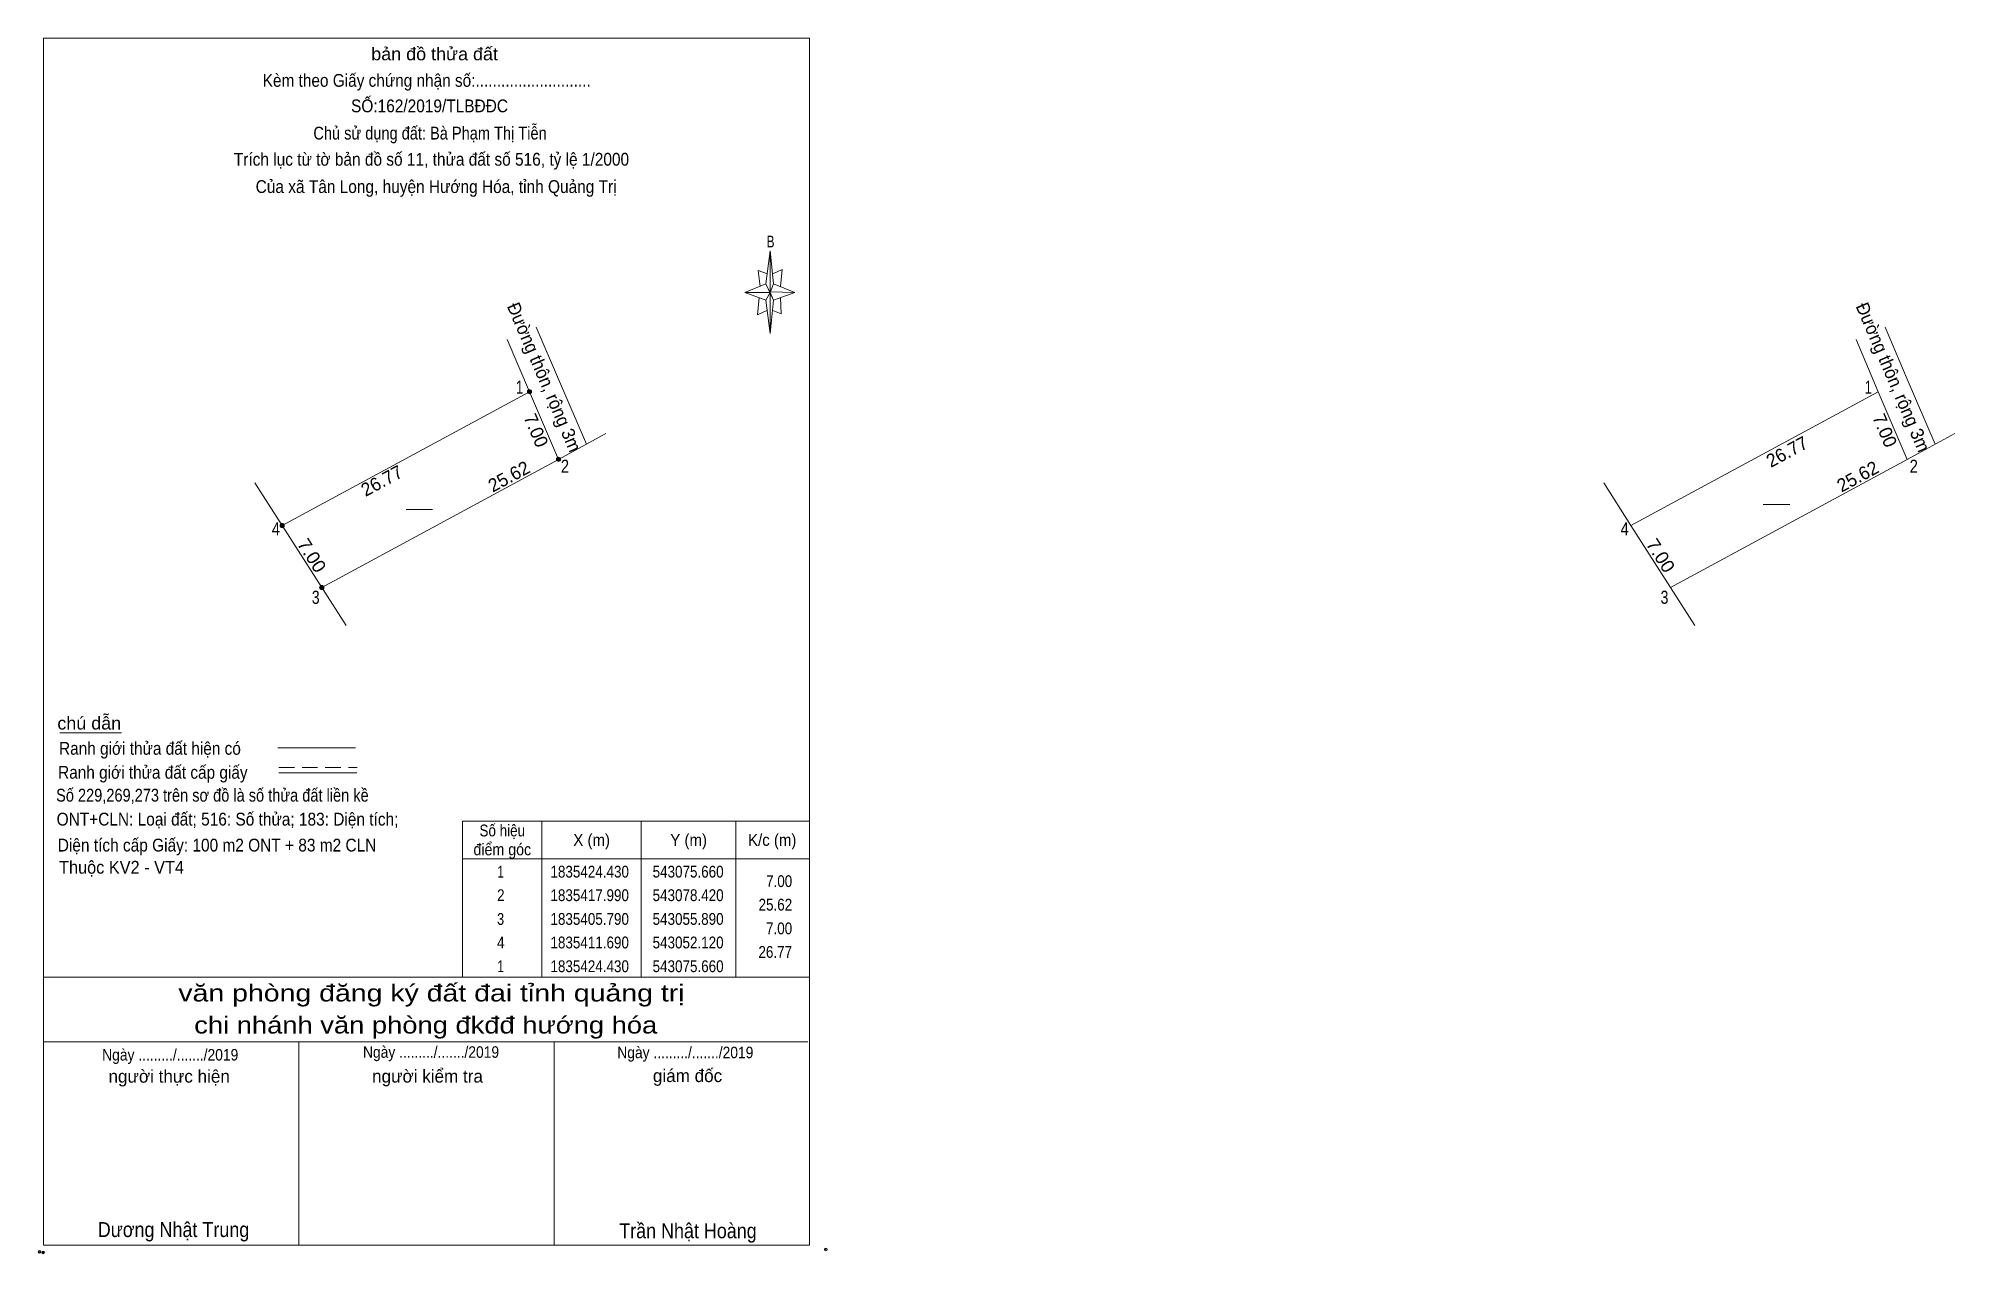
# Model space of a CAD drawing. Header units: metres. Extents: x 542901 to 543083, y 1835342 to 1835458.
import ezdxf
from ezdxf.enums import TextEntityAlignment as Align

# ---------------------------------------------------------------- set-up
doc = ezdxf.new("R2010")
doc.units = ezdxf.units.M
doc.header["$LTSCALE"] = 0.49
doc.header["$PDMODE"] = 32
doc.header["$PDSIZE"] = 0.245
doc.linetypes.add('MEDIUM_DASHED', pattern=[4.5, 3, -1.5])
for name, color, linetype, lineweight in [('17', 7, 'Continuous', 13), ('5', 7, 'Continuous', 13), ('6', 7, 'Continuous', 13), ('63', 7, 'Continuous', 13)]:
    doc.layers.add(name, color=color, linetype=linetype, lineweight=lineweight)

msp = doc.modelspace()

# ---------------------------------------------------------------- hatches: boundary and pattern name
at = {"layer": '17'}
for points in [[(542947.5, 1835424.43, 1), (542947.1, 1835424.43, 1)], [(542950.26, 1835417.99, 1), (542949.86, 1835417.99, 1)], [(542923.96, 1835411.69, 1), (542923.56, 1835411.69, 1)], [(542927.73, 1835405.79, 1), (542927.33, 1835405.79, 1)]]:
    msp.add_hatch(color=256, dxfattribs=at).paths.add_polyline_path(points)

# ---------------------------------------------------------------- linework, layer by layer
for p, q in [((542947.94, 1835430.56), (542950.06, 1835425.61)), ((543076.3, 1835430.56), (543078.42, 1835425.61)), ((542945.18, 1835429.39), (542947.3, 1835424.43)), ((543073.54, 1835429.39), (543075.66, 1835424.43)), ((542950.06, 1835425.61), (542952.71, 1835419.43)), ((543078.42, 1835425.61), (543081.07, 1835419.43)), ((542954.57, 1835420.44), (542950.06, 1835417.99)), ((543082.93, 1835420.44), (543078.42, 1835417.99)), ((542950.06, 1835417.99), (542951.04, 1835418.52)), ((543078.42, 1835417.99), (543079.4, 1835418.52)), ((542921.17, 1835415.75), (542923.76, 1835411.69)), ((543049.53, 1835415.75), (543052.12, 1835411.69)), ((542929.84, 1835402.18), (542927.53, 1835405.79)), ((543058.2, 1835402.18), (543055.89, 1835405.79)), ((542902.62, 1835391.95), (542908.48, 1835391.95))]:
    msp.add_line(p, q, dxfattribs=at)
for points in [[(542947.3, 1835424.43), (542950.06, 1835417.99), (542927.53, 1835405.79), (542923.76, 1835411.69)], [(543075.66, 1835424.43), (543078.42, 1835417.99), (543055.89, 1835405.79), (543052.12, 1835411.69)]]:
    msp.add_lwpolyline(points, close=True, dxfattribs=at)
for centre in [(542947.3, 1835424.43), (542950.06, 1835417.99), (542923.76, 1835411.69), (542927.53, 1835405.79)]:
    msp.add_circle(centre, 0.2, dxfattribs=at)
at = {"layer": '5'}
for p, q in [((542969.8, 1835434.68), (542970.21, 1835437.84)), ((542969.8, 1835433.14), (542967.78, 1835433.87)), ((542970.53, 1835434.68), (542972.56, 1835433.87)), ((542971.18, 1835433.38), (542971.26, 1835431.84)), ((542970.53, 1835433.14), (542970.21, 1835429.98)), ((542971.26, 1835431.84), (542970.45, 1835432.17)), ((542901.06, 1835368.72), (542973.96, 1835368.72)), ((542901.06, 1835362.56), (542973.8, 1835362.56)), ((542901.06, 1835362.56), (542973.8, 1835362.56)), ((542901.06, 1835362.56), (542973.8, 1835362.56)), ((542925.36, 1835343.2), (542925.36, 1835362.56)), ((542949.66, 1835343.2), (542949.66, 1835362.56))]:
    msp.add_line(p, q, dxfattribs=at)
for points in [[(542901.06, 1835458.06), (542973.96, 1835458.06), (542973.96, 1835343.2), (542901.06, 1835343.2)], [(542970.21, 1835437.84), (542970.53, 1835434.68), (542970.21, 1835433.87)], [(542970.21, 1835433.87), (542967.78, 1835433.87), (542969.8, 1835434.68), (542970.53, 1835433.14), (542972.56, 1835433.87), (542970.21, 1835433.95)], [(542970.21, 1835433.87), (542970.21, 1835429.98), (542969.8, 1835433.14)]]:
    msp.add_lwpolyline(points, close=True, dxfattribs=at)
for points in [[(542969.96, 1835435.65), (542969.07, 1835435.97), (542969.24, 1835434.44)], [(542970.45, 1835435.65), (542971.34, 1835436.06), (542971.18, 1835434.44)], [(542970.21, 1835433.87), (542969.8, 1835434.68), (542967.78, 1835433.87)], [(542969.16, 1835433.38), (542968.99, 1835431.76), (542969.88, 1835432.17)], [(542970.21, 1835433.87), (542970.53, 1835433.14), (542972.56, 1835433.87)], [(542973.96, 1835343.2), (542901.06, 1835343.2), (542901.06, 1835362.56)]]:
    msp.add_lwpolyline(points, dxfattribs=at)
for p in [(542900.68, 1835342.57), (542901.01, 1835342.52)]:
    msp.add_point(p, dxfattribs=at)
at = {"layer": '6'}
for p, q in [((542923.35, 1835390.53), (542930.75, 1835390.53)), ((542923.46, 1835388.17), (542930.87, 1835388.17))]:
    msp.add_line(p, q, dxfattribs=at)
at = {"layer": '6', "linetype": 'MEDIUM_DASHED'}
msp.add_line((542923.46, 1835388.66), (542930.91, 1835388.66), dxfattribs=at)
at = {"layer": '6'}
msp.add_point((542975.5, 1835342.8), dxfattribs=at)
at = {"layer": '63'}
for p, q in [((543064.72, 1835413.69), (543067.24, 1835413.68)), ((542935.55, 1835413.23), (542938.07, 1835413.22)), ((542948.49, 1835383.57), (542948.49, 1835368.72)), ((542957.94, 1835383.57), (542957.94, 1835368.72)), ((542966.94, 1835383.57), (542966.94, 1835368.72)), ((542940.93, 1835379.97), (542973.96, 1835379.97))]:
    msp.add_line(p, q, dxfattribs=at)
msp.add_lwpolyline([(542940.93, 1835383.57), (542973.96, 1835383.57), (542973.96, 1835368.72), (542940.93, 1835368.72)], close=True, dxfattribs=at)

# ---------------------------------------------------------------- texts
at = {"layer": '5'}
for s, height, width, p in [('bản đồ thửa đất', 1.215, 1.05, (542938.27, 1835455.97)), ('Kèm theo Giấy chứng nhận số:...........................', 1.215, 0.9, (542937.52, 1835453.45)), ('SỐ:162/2019/TLBĐĐC', 1.22, 0.9, (542937.785, 1835451.02)), ('Chủ sử dụng đất: Bà Phạm Thị Tiễn', 1.22, 0.85, (542937.835, 1835448.43)), ('Trích lục từ tờ bản đồ số 11, thửa đất số 516, tỷ lệ 1/2000 ', 1.22, 0.9, (542938.175, 1835445.94)), ('Của xã Tân Long, huyện Hướng Hóa, tỉnh Quảng Trị', 1.22, 0.9, (542938.415, 1835443.34)), ('B', 1.116, 0.75, (542970.245, 1835438.16)), ('văn phòng đăng ký đất đai tỉnh quảng trị', 1.62, 1.25, (542937.97, 1835366.4)), ('chi nhánh văn phòng đkđđ hướng hóa', 1.62, 1.2, (542937.425, 1835363.35)), ('Ngày ........./......./2019', 1.094, 0.9, (542937.93, 1835361.04)), ('Ngày ........./......./2019', 1.094, 0.9, (542913.11, 1835360.78)), ('Ngày ........./......./2019', 1.094, 0.9, (542962.13, 1835361)), ('Dương Nhật Trung', 1.42, 0.9, (542913.425, 1835343.98)), ('Trần Nhật Hoàng', 1.417, 0.9, (542962.38, 1835343.87))]:
    msp.add_text(s, height=height, dxfattribs=dict(at, width=width)).set_placement(p, align=Align.CENTER)
for s, p in [('người thực hiện', (542913.01, 1835358.67)), ('người kiểm tra', (542937.595, 1835358.68)), ('giám đốc', (542962.34, 1835358.73))]:
    msp.add_text(s, height=1.215, dxfattribs=at).set_placement(p, align=Align.CENTER)
at = {"layer": '6'}
for s, height, width, p in [('chú dẫn', 1.215, 1.05, (542902.37, 1835392.28)), ('Ranh giới thửa đất hiện có ', 1.215, 0.9, (542902.53, 1835389.88)), ('Ranh giới thửa đất cấp giấy', 1.215, 0.9, (542902.44, 1835387.6)), ('Số 229,269,273 trên sơ đồ là số thửa đất liền kề', 1.22, 0.85, (542902.25, 1835385.42)), ('ONT+CLN: Loại đất; 516: Số thửa; 183: Diện tích;', 1.22, 0.9, (542902.3, 1835383.14)), ('Diện tích cấp Giấy: 100 m2 ONT + 83 m2 CLN', 1.22, 0.9, (542902.41, 1835380.67)), ('Thuộc KV2 - VT4', 1.22, 0.95, (542902.53, 1835378.56))]:
    msp.add_text(s, height=height, dxfattribs=dict(at, width=width)).set_placement(p)
at = {"layer": '63'}
for s, rotation, width, p in [('Đường thôn, rộng 3m', 293.199, 0.95, (542948.1331, 1835425.5662)), ('Đường thôn, rộng 3m', 293.199, 0.95, (543076.4931, 1835425.5662)), ('7.00', 302.578, 1.05, (542926.0603, 1835408.5015)), ('7.00', 302.578, 1.05, (543054.4203, 1835408.5015))]:
    msp.add_text(s, height=1.25, rotation=rotation, dxfattribs=dict(at, width=width)).set_placement(p, align=Align.CENTER)
for s, height, width, p in [(' 1', 1.25, 0.75, (542946.7, 1835424.23)), (' 1', 1.25, 0.75, (543075.06, 1835424.23)), (' 2', 1.25, 0.85, (542951.07, 1835416.71)), (' 2', 1.25, 0.85, (543079.43, 1835416.71)), (' 4', 1.25, 0.85, (542923.56, 1835410.75)), (' 4', 1.25, 0.85, (543051.92, 1835410.75)), (' 3', 1.25, 0.8, (542927.33, 1835404.24)), (' 3', 1.25, 0.8, (543055.69, 1835404.24)), ('7.00', 1.12, 0.85, (542972.3, 1835377.29)), ('25.62', 1.125, 0.85, (542972.3, 1835375.05)), ('7.00', 1.125, 0.85, (542972.3, 1835372.79)), ('26.77', 1.125, 0.85, (542972.29, 1835370.55))]:
    msp.add_text(s, height=height, dxfattribs=dict(at, width=width)).set_placement(p, align=Align.RIGHT)
for s, rotation, p in [('7.00', 293.199, (542947.3473, 1835420.4962)), ('7.00', 293.199, (543075.7073, 1835420.4962)), ('26.77', 28.423, (543067.2725, 1835418.1634)), ('26.77', 28.423, (542933.5425, 1835415.4034)), ('25.62', 28.436, (542945.6424, 1835415.8147)), ('25.62', 28.436, (543074.0024, 1835415.8147))]:
    msp.add_text(s, height=1.25, rotation=rotation, dxfattribs=at).set_placement(p, align=Align.CENTER)
for s, width, p in [('Số hiệu', 0.85, (542944.71, 1835382.11)), ('X (m)', 0.95, (542953.215, 1835381.21)), ('Y (m)', 0.95, (542962.445, 1835381.21)), ('K/c (m)', 0.95, (542970.4, 1835381.21)), ('điểm góc', 0.9, (542944.715, 1835380.31)), (' 1', 0.75, (542944.395, 1835378.19)), ('1835424.430', 0.85, (542953.03, 1835378.19)), ('543075.660', 0.85, (542962.395, 1835378.19)), (' 2', 0.85, (542944.395, 1835375.95)), ('1835417.990', 0.85, (542953.03, 1835375.95)), ('543078.420', 0.85, (542962.395, 1835375.95)), (' 3', 0.8, (542944.385, 1835373.69)), ('1835405.790', 0.85, (542953.03, 1835373.69)), ('543055.890', 0.85, (542962.395, 1835373.69)), (' 4', 0.85, (542944.395, 1835371.45)), ('1835411.690', 0.85, (542953.03, 1835371.45)), ('543052.120', 0.85, (542962.395, 1835371.45)), (' 1', 0.75, (542944.395, 1835369.19)), ('1835424.430', 0.85, (542953.03, 1835369.19)), ('543075.660', 0.85, (542962.395, 1835369.19))]:
    msp.add_text(s, height=1.125, dxfattribs=dict(at, width=width)).set_placement(p, align=Align.CENTER)

doc.saveas('drawing.dxf')
